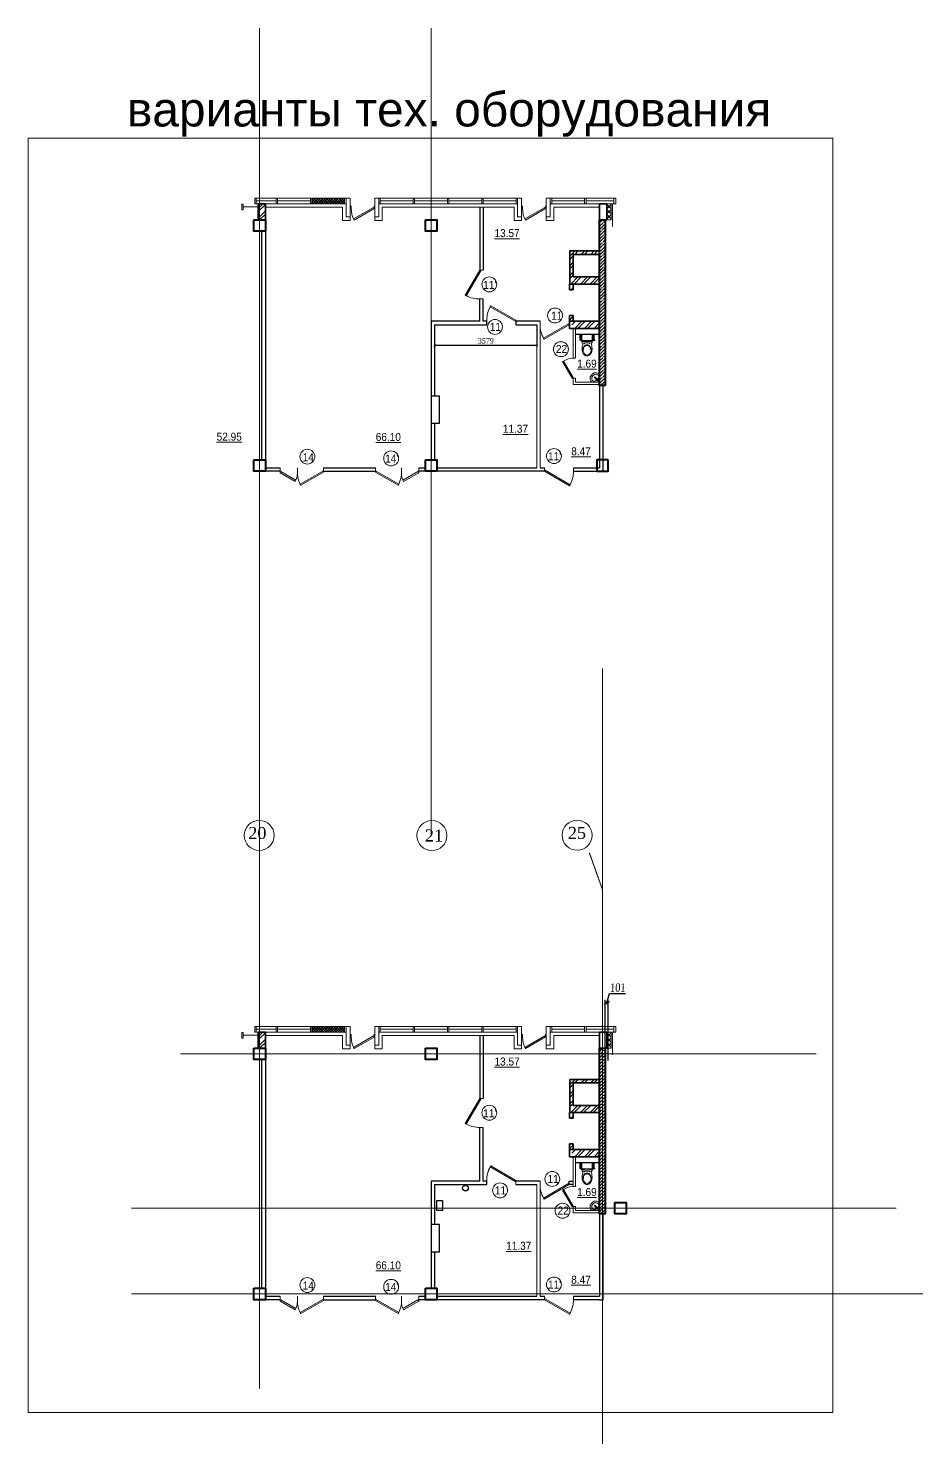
# Model space of a CAD drawing. Header units: inches. Extents: x -407541 to 6688123, y -998590 to 1205599.
# Drawn here: x 70806 to 102112, y 346251 to 395773 of the extents above; entities that cross this region are included whole.
import ezdxf

# ---------------------------------------------------------------- set-up
doc = ezdxf.new("R2010")
doc.units = ezdxf.units.IN
doc.header["$MEASUREMENT"] = 0
doc.linetypes.add('ACAD_ISO04W100', pattern=[30, 24, -3, 0, -3])
for name, color, linetype, lineweight in [('ведомость проемов', 3, 'Continuous', 9), ('ВЕНТ фасад', 230, 'Continuous', 9), ('ВИТРАЖ', 145, 'Continuous', 9), ('двери', 123, 'Continuous', 13), ('Дырки ВК', 26, 'Continuous', 30), ('КИРПИЧ', 30, 'Continuous', 35), ('МОНОЛИТ', 5, 'Continuous', 40), ('осевые о', 23, 'Continuous', 15), ('Оси', 254, 'ACAD_ISO04W100', 5), ('ОТВ ОВ', 4, 'Continuous', 13), ('ПЕРЕГОРОДКА', 7, 'Continuous', 25), ('площади', 40, 'Continuous', 9), ('санузлы', 7, 'Continuous', 15), ('Текст', 7, 'Continuous', 18), ('текст СС', 32, 'Continuous', 15), ('УТЕПЛИТЕЛЬ', 92, 'Continuous', 9), ('Штриховка', 7, 'Continuous', 9)]:
    doc.layers.add(name, color=color, linetype=linetype, lineweight=lineweight)
doc.styles.get("Standard").update_dxf_attribs({"font": 'arial.ttf'})
doc.styles.add('style1', font='arial.ttf', dxfattribs={"width": 0.9, "height": 500})
doc.styles.add('STYLE2', font='times.ttf', dxfattribs={"width": 0.8, "oblique": 3})
doc.dimstyles.new('perekritie', dxfattribs={"dimtxt": 300, "dimasz": 120, "dimexe": 100, "dimexo": 0, "dimgap": 50, "dimtad": 1, "dimdec": 0, "dimzin": 0, "dimdsep": 46, "dimtxsty": 'STYLE2', "dimblk": 'ARCHTICK', "dimcen": 0, "dimadec": 0, "dimazin": 0, "dimtfac": 1, "dimtdec": 0, "dimtmove": 1, "dimatfit": 2, "dimldrblk": 'DOT', "dimfxl": 1, "dimtolj": 1, "dimtzin": 0, "dimarcsym": 0})
doc.dimstyles.new('монолит', dxfattribs={"dimtxt": 200, "dimasz": 80, "dimexe": 50, "dimexo": 0, "dimgap": 50, "dimtad": 1, "dimdec": 0, "dimzin": 0, "dimdsep": 46, "dimtxsty": 'STYLE2', "dimblk": 'ARCHTICK', "dimcen": 0, "dimadec": 0, "dimazin": 0, "dimtfac": 1, "dimtdec": 0, "dimtmove": 1, "dimatfit": 2, "dimldrblk": 'DOT', "dimfxl": 1, "dimtolj": 1, "dimtzin": 0, "dimarcsym": 0})
pattern_1 = [(45, (-6313707.02, 1377659.17), (-168.379802, 168.379802), []), (45, (-6313594.77, 1377659.17), (-168.379802, 168.379802), [])]
pattern_2 = [(45, (-6313707.02, 1406642.74), (-168.379802, 168.379802), []), (45, (-6313594.77, 1406642.74), (-168.379802, 168.379802), [])]

# ---------------------------------------------------------------- blocks, each defined once
blk = doc.blocks.new('YN 1')
at = {"layer": 'санузлы'}
for p, q in [((-305, 83), (-325, 83)), ((-315, 73), (-315, 93)), ((-215, -83), (-215, 83)), ((-305, -83), (-325, -83)), ((-315, -73), (-315, -93)), ((0, -218), (-150, -218))]:
    blk.add_line(p, q, dxfattribs=at)
for points in [[(-300, -141), (-402, -162, -0.088113), (-574, -170, -0.124068), (-691, -118, -0.086475), (-742, -59, -0.130408), (-756, 0, -0.130408), (-742, 59, -0.086475), (-691, 118, -0.124068), (-574, 170, -0.088113), (-402, 162), (-300, 141)], [(-530, 137, -0.136377), (-429, 109, -0.205105), (-367, 28, -0.668461), (-381, 25, 0.213245), (-435, 99, 0.134007), (-530, 128)], [(-391, 5), (-386, 16, -0.801198), (-382, 17, -0.05862), (-380, 0, -0.05862), (-382, -17, -0.801198), (-386, -16), (-391, -5)], [(-202, -214, -0.32142), (-250, -148), (-250, 147, -0.300027), (-208, 212)], [(-215, 120), (-215, 147, -0.194092), (-205, 172)], [(-208, 212, -0.019656), (-202, 214)], [(-205, 172, -0.203745), (-180, 182), (-2, 182)], [(-202, 214, -0.081906), (-180, 217), (-2, 217)], [(-530, -128, 0.134007), (-435, -99, 0.213245), (-381, -25, -0.668461), (-367, -28, -0.205105), (-429, -109, -0.136377), (-530, -137)], [(-203, -174, -0.216674), (-215, -148), (-215, -120)], [(-205, -172, 0.203745), (-180, -183), (0, -183)], [(-150, -218), (-190, -218), (-180, -218, -0.081902), (-202, -214)]]:
    blk.add_lwpolyline(points, format="xyb", dxfattribs=at)
for points in [[(-719, 0, 0.221073), (-679, -87, 0.102493), (-587, -136, 0.121565), (-472, -134, 0.187395), (-375, -62, 0.126952), (-359, 0, 0.126952), (-375, 62, 0.187395), (-472, 134, 0.121565), (-587, 136, 0.102493), (-679, 87, 0.221073)], [(-250, 174), (-250, -174), (-283, -174, -0.472458), (-302, -150, 0.097656), (-302, 150, -0.472458), (-283, 174)], [(-2, 235), (0, -235, -0.421203), (-20, -255), (-182, -251, -0.384529), (-201, -232, -0.020097), (-210, 0, -0.020097), (-201, 232, -0.384529), (-182, 251), (-20, 255, -0.410694)]]:
    blk.add_lwpolyline(points, format="xyb", close=True, dxfattribs=at)
for points in [[(-250, 83), (-212, 83), (-212, 120), (-250, 120)], [(-250, -83), (-212, -83), (-212, -120), (-250, -120)]]:
    blk.add_lwpolyline(points, close=True, dxfattribs=at)
blk.add_lwpolyline([(-203, 200), (-215, 231), (-208, 278), (-188, 275), (-192, 248)], dxfattribs=at)
blk = doc.blocks.new('DVER 5(!)')
at = {"layer": 'двери'}
for points in [[(6358658, 622357), (6359237, 622690), (6359217, 622725), (6358638, 622391), (6358658, 622357)], [(6358638, 622391), (6358638, 622271)], [(6359338, 622391), (6359338, 622271)]]:
    blk.add_lwpolyline(points, dxfattribs=at)
blk.add_arc((6358702, 622342), 638, 4.4585, 33.5777, dxfattribs=at)
blk = doc.blocks.new('DVER 4(!)')
at = {"layer": 'двери'}
for points in [[(6388680, 630570), (6388560, 630570)], [(6388645, 630550), (6389150, 629675), (6389185, 629695), (6388680, 630570), (6388645, 630550)], [(6388680, 629560), (6388560, 629560)]]:
    blk.add_lwpolyline(points, dxfattribs=at)
blk.add_arc((6388706, 630470), 910, 268.3483, 299.2018, dxfattribs=at)
blk = doc.blocks.new('DVER 15')
at = {"layer": 'двери'}
for p, q in [((6417844, 630871), (6417844, 631039)), ((6417869, 630914), (6417844, 630871)), ((6418397, 630609), (6417869, 630914)), ((6418444, 630887), (6418444, 631039)), ((6418444, 630856), (6418444, 631024)), ((6418544, 630470), (6419332, 630925)), ((6419332, 630925), (6419354, 630887)), ((6419354, 630887), (6419354, 631039)), ((6417844, 630871), (6418372, 630566)), ((6418372, 630566), (6418397, 630609)), ((6418567, 630432), (6418544, 630470)), ((6419354, 630887), (6418567, 630432))]:
    blk.add_line(p, q, dxfattribs=at)
blk.add_ellipse((6417774, 630856), major_axis=(143, 655), ratio=1, start_param=4.549139, end_param=4.927011, dxfattribs=at)
at = {"layer": 'двери', "extrusion": (0, 0, -1)}
blk.add_ellipse((6419359, 630887), major_axis=(647, 647), ratio=1, start_param=3.454431, end_param=3.926991, dxfattribs=at)
blk = doc.blocks.new('*U24')
for p, q in [((0, 0), (0, 100)), ((800, 0), (800, 100))]:
    blk.add_line(p, q)
blk.add_lwpolyline([(0, 0), (693, -400), (715, -362), (22, 38)], close=True)
blk.add_arc((0, 0), 800, 330, 0)
blk = doc.blocks.new('_ARCHTICK')
at = {"color": 0, "linetype": 'ByBlock', "const_width": 0.15}
blk.add_lwpolyline([(-0.5, -0.5), (0.5, 0.5)], dxfattribs=at)
blk = doc.blocks.new('*D1086')
at = {"layer": 'Штриховка', "color": 0, "lineweight": -2, "transparency": 16777216}
for p, q in [((91054, 361676), (91152, 362004)), ((91152, 362004), (91715, 362004)), ((91003, 360089), (91003, 361776)), ((91003, 361676), (91104, 361676)), ((91104, 359659), (91104, 361776))]:
    blk.add_line(p, q, dxfattribs=at)
at = {"layer": 'Штриховка', "color": 0, "lineweight": -2, "transparency": 16777216, "xscale": 120, "yscale": 120, "zscale": 120, "rotation": 180}
blk.add_blockref('_ARCHTICK', (91003, 361676), dxfattribs=at)
at = {"layer": 'Штриховка', "color": 0, "lineweight": -2, "transparency": 16777216, "xscale": 120, "yscale": 120, "zscale": 120}
blk.add_blockref('_ARCHTICK', (91104, 361676), dxfattribs=at)
at = {"layer": 'Штриховка', "color": 0, "transparency": 16777216, "insert": (91434, 362206), "char_height": 300, "attachment_point": 5, "style": 'STYLE2'}
blk.add_mtext('\\A1;101', dxfattribs=at)
blk = doc.blocks.new('_Dot')
at = {"color": 0, "linetype": 'ByBlock', "lineweight": -2}
blk.add_line((-0.5, 0), (-1, 0), dxfattribs=at)
at = {"color": 0, "linetype": 'ByBlock', "const_width": 0.5}
blk.add_lwpolyline([(-0.25, 0, 1), (0.25, 0, 1)], format="xyb", close=True, dxfattribs=at)
blk = doc.blocks.new('RYKOMOUNIK')
at = {"layer": 'санузлы'}
for p, q in [((6433967, 631207), (6433999, 631165)), ((6434025, 631190), (6433982, 631223)), ((6433984, 631126), (6434008, 631151)), ((6434004, 631156), (6434030, 631126)), ((6434021, 631149), (6434011, 631160)), ((6434040, 631169), (6434021, 631150)), ((6434040, 631168), (6434021, 631149)), ((6434030, 631179), (6434040, 631168)), ((6434030, 631126), (6434034, 631122)), ((6434034, 631186), (6434064, 631159)), ((6434039, 631181), (6434063, 631206)), ((6434064, 631159), (6434068, 631156))]:
    blk.add_line(p, q, dxfattribs=at)
for points in [[(6433935, 631398), (6433930, 631396), (6433875, 631361), (6433829, 631314), (6433793, 631259), (6433791, 631254)], [(6433935, 631398), (6434010, 631401), (6434079, 631378), (6434118, 631341)], [(6433791, 631254), (6433789, 631179), (6433811, 631111), (6433849, 631072)], [(6433846, 631246), (6433844, 631187), (6433860, 631140), (6433883, 631115)], [(6433944, 631343), (6433888, 631301), (6433846, 631246), (6433846, 631246)], [(6433944, 631343), (6434002, 631345), (6434050, 631330), (6434074, 631307)]]:
    blk.add_lwpolyline(points, dxfattribs=at)
blk.add_circle((6433952, 631237), 17.5, dxfattribs=at)
for centre, radius, start, end in [((6433926, 631190), 85.8, 239.8208, 312.3132), ((6433976, 631214), 11.2, 52.1388, 217.861), ((6434020, 631170), 21.1, 50.1695, 219.8303), ((6434021, 631169), 21.1, 50.1695, 219.8303), ((6434020, 631169), 13.6, 44.9999, 224.9999), ((6434048, 631141), 25, 204.2855, 65.7144), ((6434048, 631141), 24, 232.8373, 36.8966), ((6434000, 631264), 85.8, 317.6867, 30.179)]:
    blk.add_arc(centre, radius, start, end, dxfattribs=at)
blk = doc.blocks.new('*D1087')
at = {"layer": 'текст СС', "color": 0, "lineweight": -2, "transparency": 16777216}
for p, q in [((85024, 385403), (85024, 384632)), ((88603, 385403), (88603, 384632)), ((85024, 384682), (88603, 384682))]:
    blk.add_line(p, q, dxfattribs=at)
at = {"layer": 'текст СС', "color": 0, "lineweight": -2, "transparency": 16777216, "xscale": 80, "yscale": 80, "zscale": 80, "rotation": 180}
blk.add_blockref('_ARCHTICK', (85024, 384682), dxfattribs=at)
at = {"layer": 'текст СС', "color": 0, "lineweight": -2, "transparency": 16777216, "xscale": 80, "yscale": 80, "zscale": 80}
blk.add_blockref('_ARCHTICK', (88603, 384682), dxfattribs=at)
at = {"layer": 'текст СС', "color": 0, "transparency": 16777216, "insert": (86813, 384834), "char_height": 200, "attachment_point": 5, "style": 'STYLE2'}
blk.add_mtext('\\A1;3579', dxfattribs=at)

msp = doc.modelspace()

# ---------------------------------------------------------------- hatches: boundary and pattern name
at = {"layer": 'ВИТРАЖ', "ltscale": 0.1}
h = msp.add_hatch(dxfattribs=at)
h.set_pattern_fill('ANSI37', color=256, scale=500, style=0)
h.set_pattern_definition([(135, (109905.29, 297948.81), (44.194174, 44.194174), []), (45, (109905.29, 297948.81), (44.194174, -44.194174), [])])
h.paths.add_polyline_path([(81878.2, 389832.5), (80728.2, 389832.5), (80728.2, 389632.5), (81878.2, 389632.5)])
h = msp.add_hatch(dxfattribs=at)
h.set_pattern_fill('ANSI37', color=256, scale=500, style=0)
h.set_pattern_definition([(135, (109905.29, 268965.23), (44.194174, 44.194174), []), (45, (109905.29, 268965.23), (44.194174, -44.194174), [])])
h.paths.add_polyline_path([(81878.2, 360849), (80728.2, 360849), (80728.2, 360649), (81878.2, 360649)])
at = {"layer": 'Штриховка'}
h = msp.add_hatch(dxfattribs=at)
h.set_pattern_fill('ANSI32', color=256, scale=25, style=0)
h.set_pattern_definition([(45, (-6764080.43, -507297.78), (-168.379802, 168.379802), []), (45, (-6763968.18, -507297.78), (-168.379802, 168.379802), [])])
h.paths.add_polyline_path([(79103.2, 389072.6), (78853.2, 389072.6), (78853.2, 389632.5), (79103.2, 389632.5)])
h = msp.add_hatch(dxfattribs=at)
h.set_pattern_fill('ANSI37', color=256, scale=1000, style=0)
h.set_pattern_definition([(45, (0, 117035.32), (-88.38835, 88.38835), []), (135, (0, 117035.32), (-88.38835, -88.38835), [])])
h.paths.add_polyline_path([(91053.3, 389632.5), (91203.3, 389632.5), (91203.3, 389072.5), (91053.4, 389072.5)])
h = msp.add_hatch(dxfattribs=at)
h.set_pattern_fill('ANSI35', color=256, scale=25, style=0)
h.set_pattern_definition([(45, (-6764080.43, -507297.78), (-112.2532015, 112.2532015), []), (45, (-6763968.18, -507297.78), (-112.2532015, 112.2532015), [198.4375, -39.6875, 0, -39.6875])])
h.paths.add_polyline_path([(90803.3, 389072.5), (91003.3, 389072.5), (91003.3, 383272.5), (90803.3, 383272.5)])
h = msp.add_hatch(dxfattribs=at)
h.set_pattern_fill('ANSI32', color=256, scale=25, style=0)
h.set_pattern_definition([(45, (-6313577.03, 1406642.82), (-168.379802, 168.379802), []), (45, (-6313464.77, 1406642.82), (-168.379802, 168.379802), [])])
h.paths.add_polyline_path([(90803.4, 387982.7), (89763.4, 387982.7), (89763.4, 386822.7), (90803.4, 386822.7), (90803.4, 387072.6), (89883.4, 387072.6), (89883.4, 387862.7), (90803.4, 387862.7)])
h = msp.add_hatch(dxfattribs=at)
h.set_pattern_fill('ANSI32', color=256, scale=25, style=0)
h.set_pattern_definition(pattern_2)
h.paths.add_polyline_path([(89753.4, 386622.6), (89873.4, 386622.6), (89873.4, 386822.6), (89753.4, 386822.6)])
h = msp.add_hatch(dxfattribs=at)
h.set_pattern_fill('ANSI32', color=256, scale=25, style=0)
h.set_pattern_definition([(45, (-6343364.72, -247679), (-168.379802, 168.379802), []), (45, (-6343252.46, -247679), (-168.379802, 168.379802), [])])
edge = h.paths.add_edge_path()
edge.add_line((89833.4, 386622.6), (89833.4, 386942.6))
h.paths.add_polyline_path([(89953.4, 385522.6), (89833.4, 385522.6), (89833.4, 385272.6), (90803.4, 385272.6), (90803.4, 385522.6)])
h = msp.add_hatch(dxfattribs=at)
h.set_pattern_fill('ANSI32', color=256, scale=25, style=0)
h.set_pattern_definition(pattern_2)
h.paths.add_polyline_path([(89753.4, 385522.6), (89873.4, 385522.6), (89873.4, 385722.6), (89753.4, 385722.6)])
h = msp.add_hatch(dxfattribs=at)
h.set_pattern_fill('ANSI32', color=256, scale=25, style=0)
h.set_pattern_definition([(45, (-6764080.43, -536281.36), (-168.379802, 168.379802), []), (45, (-6763968.18, -536281.36), (-168.379802, 168.379802), [])])
h.paths.add_polyline_path([(79103.2, 360089), (78853.2, 360089), (78853.2, 360649), (79103.2, 360649)])
h = msp.add_hatch(dxfattribs=at)
h.set_pattern_fill('ANSI37', color=256, scale=1000, style=0)
h.set_pattern_definition([(45, (0, 88051.74), (-88.38835, 88.38835), []), (135, (0, 88051.74), (-88.38835, -88.38835), [])])
h.paths.add_polyline_path([(91053.3, 360649), (91203.3, 360649), (91203.3, 360089), (91053.4, 360089)])
h = msp.add_hatch(dxfattribs=at)
h.set_pattern_fill('ANSI35', color=256, scale=25, style=0)
h.set_pattern_definition([(45, (-6764080.43, -536281.36), (-112.2532015, 112.2532015), []), (45, (-6763968.18, -536281.36), (-112.2532015, 112.2532015), [198.4375, -39.6875, 0, -39.6875])])
h.paths.add_polyline_path([(90803.3, 360089), (91003.3, 360089), (91003.3, 354289), (90803.3, 354289)])
h = msp.add_hatch(dxfattribs=at)
h.set_pattern_fill('ANSI32', color=256, scale=25, style=0)
h.set_pattern_definition([(45, (-6313577.03, 1377659.24), (-168.379802, 168.379802), []), (45, (-6313464.77, 1377659.24), (-168.379802, 168.379802), [])])
h.paths.add_polyline_path([(90803.4, 358999.1), (89763.4, 358999.1), (89763.4, 357839.1), (90803.4, 357839.1), (90803.4, 358089.1), (89883.4, 358089.1), (89883.4, 358879.1), (90803.4, 358879.1)])
h = msp.add_hatch(dxfattribs=at)
h.set_pattern_fill('ANSI32', color=256, scale=25, style=0)
h.set_pattern_definition(pattern_1)
h.paths.add_polyline_path([(89753.4, 357639), (89873.4, 357639), (89873.4, 357839), (89753.4, 357839)])
h = msp.add_hatch(dxfattribs=at)
h.set_pattern_fill('ANSI32', color=256, scale=25, style=0)
h.set_pattern_definition([(45, (-6343364.72, -276662.6), (-168.379802, 168.379802), []), (45, (-6343252.46, -276662.6), (-168.379802, 168.379802), [])])
edge = h.paths.add_edge_path()
edge.add_line((89833.4, 357639), (89833.4, 357959))
h.paths.add_polyline_path([(89953.4, 356539), (89833.4, 356539), (89833.4, 356289), (90803.4, 356289), (90803.4, 356539)])
h = msp.add_hatch(dxfattribs=at)
h.set_pattern_fill('ANSI32', color=256, scale=25, style=0)
h.set_pattern_definition(pattern_1)
h.paths.add_polyline_path([(89753.4, 356539), (89873.4, 356539), (89873.4, 356739), (89753.4, 356739)])

# ---------------------------------------------------------------- linework, layer by layer
at = {"layer": 'ведомость проемов'}
for centre in [(86944.2, 386813.8), (89242.9, 385724), (87141.7, 385325.9), (89448.8, 384545.8), (80575, 380785.9), (83507.2, 380723.8), (89206, 380805.2), (86944.2, 357830.2), (89148.4, 355513), (87320.3, 355113.8), (89505.4, 354400.9), (80575, 351802.3), (83507.2, 351740.3), (89206, 351821.6)]:
    msp.add_circle(centre, 261.1, dxfattribs=at)
at = {"layer": 'ВЕНТ фасад'}
for p, q in [((91253.3, 388840), (91253.3, 389632.5)), ((91253.3, 359856.5), (91253.3, 360649))]:
    msp.add_line(p, q, dxfattribs=at)
at = {"layer": 'ВИТРАЖ'}
for p, q in [((78733.2, 389832.5), (82073.2, 389832.5)), ((83128.2, 389832.5), (87973.1, 389832.5)), ((83258.1, 389832.5), (83374.2, 389832.5)), ((89078.2, 389832.5), (91343.2, 389832.5)), ((78733.2, 389632.5), (81878.2, 389632.5)), ((83128.2, 389732.5), (84278.2, 389732.5)), ((83128.2, 389632.5), (87928.2, 389632.5)), ((84328.2, 389732.5), (85478.2, 389732.5)), ((85528.2, 389732.5), (86678.2, 389732.5)), ((86728.2, 389732.5), (87878.2, 389732.5)), ((89078.2, 389632.5), (91343.2, 389632.5)), ((89198.2, 389512.5), (90803.3, 389512.5)), ((89813.4, 389512.5), (89198.2, 389512.5)), ((78733.2, 360849), (82073.2, 360849)), ((78733.2, 360649), (81878.2, 360649)), ((83128.2, 360849), (87973.1, 360849)), ((83128.2, 360749), (84278.2, 360749)), ((83128.2, 360649), (87928.2, 360649)), ((83258.1, 360849), (83374.2, 360849)), ((84328.2, 360749), (85478.2, 360749)), ((85528.2, 360749), (86678.2, 360749)), ((86728.2, 360749), (87878.2, 360749)), ((89078.2, 360849), (91343.2, 360849)), ((89078.2, 360649), (91343.2, 360649)), ((89198.2, 360529), (90803.3, 360529)), ((89813.4, 360529), (89198.2, 360529))]:
    msp.add_line(p, q, dxfattribs=at)
at = {"layer": 'ВИТРАЖ', "ltscale": 0.1}
for p, q in [((78853.2, 389522.5), (78328.2, 389522.5)), ((79478.2, 389732.5), (78783.2, 389732.5)), ((80678.2, 389732.5), (79528.2, 389732.5)), ((82073.2, 389172.5), (82073.2, 389052.5)), ((88073.2, 389172.5), (88073.2, 389052.5)), ((78853.2, 360539), (78328.2, 360539)), ((79478.2, 360749), (78783.2, 360749)), ((80678.2, 360749), (79528.2, 360749)), ((82073.2, 360189), (82073.2, 360069)), ((88073.2, 360189), (88073.2, 360069))]:
    msp.add_line(p, q, dxfattribs=at)
at = {"layer": 'ВИТРАЖ'}
for points in [[(78733.2, 389832.5), (78783.2, 389832.5), (78783.2, 389632.5), (78733.2, 389632.5)], [(79478.2, 389832.5), (79528.2, 389832.5), (79528.2, 389632.5), (79478.2, 389632.5)], [(80678.2, 389832.5), (80728.2, 389832.5), (80728.2, 389632.5), (80678.2, 389632.5)], [(81878.2, 389832.5), (80728.2, 389832.5), (80728.2, 389632.5), (81878.2, 389632.5)], [(81878.2, 389832.5), (81928.2, 389832.5), (81928.2, 389632.5), (81878.2, 389632.5)], [(83078.2, 389832.5), (83128.2, 389832.5), (83128.2, 389632.5), (83078.2, 389632.5)], [(84278.2, 389832.5), (84328.2, 389832.5), (84328.2, 389632.5), (84278.2, 389632.5)], [(85478.2, 389832.5), (85528.2, 389832.5), (85528.2, 389632.5), (85478.2, 389632.5)], [(86678.2, 389832.5), (86728.2, 389832.5), (86728.2, 389632.5), (86678.2, 389632.5)], [(87878.2, 389832.5), (87928.2, 389832.5), (87928.2, 389632.5), (87878.2, 389632.5)], [(89078.2, 389832.5), (89128.2, 389832.5), (89128.2, 389632.5), (89078.2, 389632.5)], [(90278.2, 389832.5), (90328.2, 389832.5), (90328.2, 389632.5), (90278.2, 389632.5)], [(91373.3, 389832.5), (91303.3, 389832.5), (91303.3, 389632.5), (91373.3, 389632.5)], [(78278.2, 389622.5), (78328.2, 389622.5), (78328.2, 389422.5), (78278.2, 389422.5)], [(78278.2, 360639), (78328.2, 360639), (78328.2, 360439), (78278.2, 360439)], [(78733.2, 360849), (78783.2, 360849), (78783.2, 360649), (78733.2, 360649)], [(79478.2, 360849), (79528.2, 360849), (79528.2, 360649), (79478.2, 360649)], [(80678.2, 360849), (80728.2, 360849), (80728.2, 360649), (80678.2, 360649)], [(81878.2, 360849), (80728.2, 360849), (80728.2, 360649), (81878.2, 360649)], [(81878.2, 360849), (81928.2, 360849), (81928.2, 360649), (81878.2, 360649)], [(83078.2, 360849), (83128.2, 360849), (83128.2, 360649), (83078.2, 360649)], [(84278.2, 360849), (84328.2, 360849), (84328.2, 360649), (84278.2, 360649)], [(85478.2, 360849), (85528.2, 360849), (85528.2, 360649), (85478.2, 360649)], [(86678.2, 360849), (86728.2, 360849), (86728.2, 360649), (86678.2, 360649)], [(87878.2, 360849), (87928.2, 360849), (87928.2, 360649), (87878.2, 360649)], [(89078.2, 360849), (89128.2, 360849), (89128.2, 360649), (89078.2, 360649)], [(90278.2, 360849), (90328.2, 360849), (90328.2, 360649), (90278.2, 360649)], [(91373.3, 360849), (91303.3, 360849), (91303.3, 360649), (91373.3, 360649)]]:
    msp.add_lwpolyline(points, close=True, dxfattribs=at)
at = {"layer": 'ВИТРАЖ', "ltscale": 0.1}
for points in [[(81928.2, 389832.5), (82073.2, 389832.5), (82073.2, 389172.5), (81928.2, 389172.5)], [(82933.2, 389832.5), (83078.2, 389832.5), (83078.2, 389172.9), (82933.2, 389172.9)], [(87928.2, 389832.5), (88073.2, 389832.5), (88073.2, 389172.5), (87928.2, 389172.5)], [(88933.2, 389832.5), (89078.2, 389832.5), (89078.2, 389172.5), (88933.2, 389172.5)], [(81928.2, 360849), (82073.2, 360849), (82073.2, 360189), (81928.2, 360189)], [(82933.2, 360849), (83078.2, 360849), (83078.2, 360189.4), (82933.2, 360189.4)], [(87928.2, 360849), (88073.2, 360849), (88073.2, 360189), (87928.2, 360189)], [(88933.2, 360849), (89078.2, 360849), (89078.2, 360189), (88933.2, 360189)]]:
    msp.add_lwpolyline(points, close=True, dxfattribs=at)
for points in [[(79103.2, 389512.1), (81808.2, 389512.1), (81808.2, 389052.5), (82073.2, 389052.5)], [(82933.2, 389172.9), (82933.2, 389052.9), (83198.2, 389052.9), (83198.2, 389512.1)], [(83198.2, 389512.1), (87808.2, 389512.1), (87808.2, 389052.5), (88073.2, 389052.5)], [(86002, 389632.5), (86638.1, 389632.5)], [(89198.2, 389512.5), (89198.2, 389052.5), (88933.2, 389052.5)], [(88933.2, 389172.5), (88933.2, 389052.5), (89198.2, 389052.5), (89198.2, 389512.5)], [(89078.2, 389632.5), (89463.3, 389632.5)], [(89128.2, 389732.5), (90278.2, 389732.5)], [(90263, 389632.5), (91319, 389632.5)], [(90263.1, 389632.5), (91319.2, 389632.5)], [(90328.2, 389732.5), (91303.3, 389732.5)], [(90902.4, 389512.5), (90903.3, 389512.5)], [(79103.2, 360528.5), (81808.2, 360528.5), (81808.2, 360069), (82073.2, 360069)], [(82933.2, 360189.4), (82933.2, 360069.4), (83198.2, 360069.4), (83198.2, 360528.5)], [(83198.2, 360528.5), (87808.2, 360528.5), (87808.2, 360069), (88073.2, 360069)], [(86002, 360649), (86638.1, 360649)], [(89198.2, 360529), (89198.2, 360069), (88933.2, 360069)], [(88933.2, 360189), (88933.2, 360069), (89198.2, 360069), (89198.2, 360529)], [(89078.2, 360649), (89463.3, 360649)], [(89128.2, 360748.9), (90278.2, 360748.9)], [(90263, 360649), (91319, 360649)], [(90263.1, 360649), (91319.2, 360649)], [(90328.2, 360748.9), (91303.3, 360748.9)], [(90902.4, 360529), (90903.3, 360529)]]:
    msp.add_lwpolyline(points, dxfattribs=at)
at = {"layer": 'Дырки ВК'}
msp.add_lwpolyline([(85103.4, 354759), (85303.4, 354759), (85303.4, 354409), (85103.4, 354409)], close=True, dxfattribs=at)
msp.add_circle((86108.1, 355194.8), 100, dxfattribs=at)
at = {"layer": 'КИРПИЧ'}
for points in [[(79103.2, 389072.6), (78853.2, 389072.6), (78853.2, 389632.5), (79103.2, 389632.5)], [(91053.3, 389632.5), (90803.3, 389632.5), (90803.3, 389072.5), (91053.4, 389072.5)], [(89883.4, 387072.6), (90803.4, 387072.6), (90803.4, 387862.7), (89883.4, 387862.7)], [(89753.4, 386622.6), (89873.4, 386622.6), (89873.4, 386822.6), (89753.4, 386822.6)], [(89753.4, 385522.6), (89873.4, 385522.6), (89873.4, 385722.6), (89753.4, 385722.6)], [(79103.2, 360089), (78853.2, 360089), (78853.2, 360649), (79103.2, 360649)], [(91053.3, 360649), (90803.3, 360649), (90803.3, 360089), (91053.4, 360089)], [(89883.4, 358089.1), (90803.4, 358089.1), (90803.4, 358879.1), (89883.4, 358879.1)], [(89753.4, 357639), (89873.4, 357639), (89873.4, 357839), (89753.4, 357839)], [(89753.4, 356539), (89873.4, 356539), (89873.4, 356739), (89753.4, 356739)]]:
    msp.add_lwpolyline(points, close=True, dxfattribs=at)
for points in [[(90803.4, 387862.7), (90803.4, 387982.7), (89763.4, 387982.7), (89763.4, 386822.7), (90803.4, 386822.7), (90803.4, 387072.6)], [(90803.4, 358879.1), (90803.4, 358999.1), (89763.4, 358999.1), (89763.4, 357839.1), (90803.4, 357839.1), (90803.4, 358089.1)]]:
    msp.add_lwpolyline(points, dxfattribs=at)
at = {"layer": 'КИРПИЧ', "ltscale": 0.1}
for points in [[(89753.4, 385522.6), (90783.4, 385522.6), (90783.4, 385272.6), (89753.4, 385272.6)], [(89753.4, 356539), (90783.4, 356539), (90783.4, 356289), (89753.4, 356289)]]:
    msp.add_lwpolyline(points, close=True, dxfattribs=at)
at = {"layer": 'МОНОЛИТ'}
for points in [[(78703.4, 389072.5), (79103.4, 389072.5), (79103.4, 388672.5), (78703.4, 388672.5)], [(84703.4, 389072.5), (85103.4, 389072.5), (85103.4, 388672.5), (84703.4, 388672.5)], [(90803.3, 389072.5), (91003.3, 389072.5), (91003.3, 383272.5), (90803.3, 383272.5)], [(78703.4, 380672.5), (79103.4, 380672.5), (79103.4, 380272.5), (78703.4, 380272.5)], [(84703.4, 380672.5), (85103.4, 380672.5), (85103.4, 380272.5), (84703.4, 380272.5)], [(91103.4, 380672.5), (90703.4, 380672.5), (90703.4, 380272.5), (91103.4, 380272.5)], [(78703.4, 360089), (79103.4, 360089), (79103.4, 359689), (78703.4, 359689)], [(84703.4, 360089), (85103.4, 360089), (85103.4, 359689), (84703.4, 359689)], [(90803.3, 360089), (91003.3, 360089), (91003.3, 354289), (90803.3, 354289)], [(91333.2, 354689), (91733.4, 354689), (91733.4, 354289), (91333.2, 354289)], [(78703.4, 351689), (79103.4, 351689), (79103.4, 351289), (78703.4, 351289)], [(84703.4, 351689), (85103.4, 351689), (85103.4, 351289), (84703.4, 351289)]]:
    msp.add_lwpolyline(points, close=True, dxfattribs=at)
at = {"layer": 'осевые о'}
for centre in [(78889.2, 367534.2), (84934.3, 367526.4), (90014.9, 367539)]:
    msp.add_circle(centre, 525, dxfattribs=at)
at = {"layer": 'Оси', "ltscale": 0.3}
for p, q in [((78903.2, 395772.5), (78903.2, 369438.3)), ((84903.2, 395772.5), (84903.2, 367502.5)), ((78903.2, 374521.1), (78903.2, 348186.9)), ((90903.2, 373374.8), (90903.2, 346251.1)), ((90445.5, 366924.9), (90903.2, 365642.6)), ((76127.9, 359889), (98389, 359889)), ((74419.6, 354489), (101181.6, 354489)), ((74419.6, 351489), (102112.4, 351489))]:
    msp.add_line(p, q, dxfattribs=at)
at = {"layer": 'ОТВ ОВ', "ltscale": 100}
for points in [[(89883.4, 387862.7), (90803.4, 387862.7), (90803.4, 387072.6), (89883.4, 387072.6)], [(89883.4, 358879.1), (90803.4, 358879.1), (90803.4, 358089), (89883.4, 358089)]]:
    msp.add_lwpolyline(points, close=True, dxfattribs=at)
at = {"layer": 'ПЕРЕГОРОДКА'}
for p, q in [((84903.5, 385522.6), (84903.3, 380672.5)), ((85023.5, 385402.6), (85023.4, 382902.8)), ((87868.2, 385522.6), (87868.2, 385402.6)), ((85023.3, 381952.8), (85023.3, 380672.5)), ((81133.5, 380392.5), (82960.8, 380392.5)), ((81133.5, 380272.5), (82960.8, 380272.5)), ((84903.5, 355437.6), (84903.3, 351689)), ((85023.5, 355317.5), (85023.4, 353919.2)), ((85023.3, 352969.2), (85023.3, 351689)), ((81133.5, 351408.9), (82960.8, 351408.9)), ((81133.5, 351288.9), (82960.8, 351288.9))]:
    msp.add_line(p, q, dxfattribs=at)
for points in [[(86608.2, 389512.1), (86608.2, 387312.6)], [(86728.2, 389512.1), (86728.2, 387312.6)], [(86608.2, 385522.6), (86608.2, 386302.6)], [(86728.2, 385522.6), (86728.2, 386302.6)], [(86608.2, 385522.6), (84913.1, 385522.6)], [(85023.5, 385402.6), (86858.2, 385402.6)], [(86728.2, 385402.6), (86858.2, 385402.6), (86858.2, 385522.6), (86728.2, 385522.6)], [(88722.7, 385522.6), (87868.2, 385522.6)], [(87868.2, 385402.6), (88602.7, 385402.6)], [(89732.7, 385402.6), (89753.4, 385402.6), (89753.4, 385522.6), (89732.7, 385522.6)], [(84903.4, 382902.8), (84903.4, 381952.8), (85203.4, 381952.8), (85203.4, 382902.8), (84903.4, 382902.8)], [(89886.5, 380272.5), (90923.3, 380272.5), (90923.3, 383272.5), (90803.3, 383272.5)], [(90803.3, 383272.5), (90803.3, 380392.5)], [(86608.2, 360528.5), (86608.2, 358329)], [(86728.2, 360528.5), (86728.2, 358329)], [(86608.2, 355437.5), (86608.2, 357319)], [(86728.2, 355437.5), (86728.2, 357319)], [(86608.2, 355437.5), (84913.1, 355437.5)], [(85023.5, 355317.5), (86858.2, 355317.5)], [(86728.2, 355317.5), (86858.2, 355317.5), (86858.2, 355437.5), (86728.2, 355437.5)], [(88722.7, 355437.5), (87868.2, 355437.5)], [(87868.2, 355317.5), (88602.7, 355317.5)], [(89883.4, 355317.5), (89732.7, 355317.5), (89732.7, 355437.5), (89883.4, 355437.5)], [(90803.3, 354289), (90803.3, 351408.9)], [(90803.3, 351289), (90923.3, 351289), (90923.3, 354289), (90803.3, 354289)], [(84903.4, 353919.2), (84903.4, 352969.2), (85203.4, 352969.2), (85203.4, 353919.2), (84903.4, 353919.2)]]:
    msp.add_lwpolyline(points, dxfattribs=at)
at = {"layer": 'ПЕРЕГОРОДКА', "ltscale": 0.1}
for points in [[(78983.2, 388672.5), (79103.4, 388672.5), (79103.4, 380672.5), (78983.2, 380672.5)], [(78983.2, 359689), (79103.4, 359689), (79103.4, 351689), (78983.2, 351689)]]:
    msp.add_lwpolyline(points, close=True, dxfattribs=at)
for points in [[(79623.5, 380272.5), (79103.4, 380272.5), (79103.4, 380392.5), (79623.5, 380392.5)], [(84470.8, 380392.3), (84703.8, 380392.3), (84703.8, 380272.3), (84470.8, 380272.3)], [(88876.6, 380272.4), (85103.8, 380272.3), (85103.8, 380392.3), (88602.7, 380392.4)], [(88722.7, 380392.4), (88876.5, 380392.4)], [(89886.5, 380392.5), (90803.4, 380392.5)], [(79623.5, 351288.9), (79103.4, 351289), (79103.4, 351409), (79623.5, 351408.9)], [(84470.8, 351408.7), (84703.8, 351408.7), (84703.8, 351288.7), (84470.8, 351288.7)], [(88876.6, 351288.9), (85103.8, 351288.7), (85103.8, 351408.7), (88602.7, 351408.7)], [(88722.7, 351408.8), (88876.5, 351408.9)], [(89886.5, 351408.9), (90803.4, 351408.9)], [(90803.4, 351288.9), (89886.5, 351288.9)]]:
    msp.add_lwpolyline(points, dxfattribs=at)
at = {"layer": 'санузлы'}
for p, q in [((88602.7, 385402.6), (88602.7, 380392.4)), ((88722.7, 385522.6), (88722.7, 380392.4)), ((89883.4, 385272.6), (89883.4, 384241)), ((89963.4, 385272.6), (89963.4, 384241)), ((90803.4, 385072.6), (89963.4, 385072.6)), ((90803.4, 385060.6), (89963.4, 385060.6)), ((89883.4, 383531), (89883.4, 383312.5)), ((89883.4, 383312.5), (90803.3, 383312.5)), ((89963.4, 383531), (89963.4, 383392.5)), ((89963.4, 383392.5), (90803.3, 383392.5)), ((89883.4, 356289), (89883.4, 355257.5)), ((89963.4, 356289), (89963.4, 355257.5)), ((90803.4, 356089), (89963.4, 356089)), ((90803.4, 356077), (89963.4, 356077)), ((87868.2, 355437.5), (87868.2, 355317.5)), ((88602.7, 355317.5), (88602.7, 351408.8)), ((88722.7, 355437.5), (88722.7, 351408.8)), ((89883.4, 354547.5), (89883.4, 354328.9)), ((89883.4, 354328.9), (90803.3, 354328.9)), ((89963.4, 354547.5), (89963.4, 354408.9)), ((89963.4, 354408.9), (90803.3, 354408.9))]:
    msp.add_line(p, q, dxfattribs=at)
at = {"layer": 'УТЕПЛИТЕЛЬ'}
for points in [[(91053.3, 389632.5), (91203.3, 389632.5), (91203.3, 389072.5), (91053.4, 389072.5)], [(91053.3, 360649), (91203.3, 360649), (91203.3, 360089), (91053.4, 360089)]]:
    msp.add_lwpolyline(points, close=True, dxfattribs=at)
at = {"layer": 'Штриховка'}
msp.add_lwpolyline([(70806.2, 391926.6), (98965.6, 391926.6), (98965.6, 347345.2), (70806.2, 347345.2)], close=True, dxfattribs=at)

# ---------------------------------------------------------------- block references
at = {"layer": 'двери', "xscale": -1}
for name, p in [('*U24', (82908.3, 389463.6)), ('*U24', (88904.2, 389464)), ('DVER 4(!)', (6475288.2, -243257.2)), ('DVER 15', (6502315, -250646.7)), ('*U24', (82908.3, 360480.1)), ('*U24', (88904.2, 360480.5)), ('DVER 4(!)', (6475288.2, -272240.8)), ('DVER 15', (6502315, -279630.3))]:
    msp.add_blockref(name, p, dxfattribs=at)
for p, rotation in [((-542702.3, -6003119.6), 270), ((719446.3, 6768952.4), 90), ((-542703.3, -6033214.9), 270), ((719446.3, 6739968.8), 90)]:
    msp.add_blockref('DVER 4(!)', p, dxfattribs=dict(at, rotation=rotation))
at = {"layer": 'двери'}
for name, p, rotation in [('DVER 4(!)', (-540837.1, 6774082.5), 270), ('DVER 5(!)', (712234.7, -5975107), 90), ('DVER 4(!)', (-540837.1, 6743997.4), 270), ('DVER 5(!)', (712234.7, -6004090.6), 90)]:
    msp.add_blockref(name, p, dxfattribs=dict(at, rotation=rotation))
for p in [(-6338220.7, -250646.7), (-6338220.7, -279630.3)]:
    msp.add_blockref('DVER 15', p, dxfattribs=at)
at = {"layer": 'санузлы', "xscale": -1}
for p, rotation in [((90362.1, 385061.1), 270.2133039387553), ((90362.1, 356077.5), 270.2133039387561)]:
    msp.add_blockref('YN 1', p, dxfattribs=dict(at, rotation=rotation))
at = {"layer": 'санузлы'}
for p in [(-6343314.8, -247679), (-6343314.8, -276662.6)]:
    msp.add_blockref('RYKOMOUNIK', p, dxfattribs=at)

# ---------------------------------------------------------------- texts
at = {"layer": 'ведомость проемов', "char_height": 280, "width": 4068.199, "attachment_point": 1, "style": 'style1'}
for s, insert in [("11'", (86728.1, 386934.4)), ('11', (89105.1, 385856.9)), ("11'", (86958.1, 385466.4)), ('22', (89274.6, 384694.4)), ('14', (80409.8, 380905)), ("14'", (83295.3, 380858.5)), ("11'", (88998.6, 380940.5)), ("11'", (86728.1, 357950.8)), ('11', (88980.7, 355657.4)), ("11'", (87136.7, 355254.3)), ('22', (89331.3, 354549.5)), ('14', (80409.8, 351921.4)), ("14'", (83295.3, 351874.9)), ("11'", (88998.6, 351956.9))]:
    msp.add_mtext(s, dxfattribs=dict(at, insert=insert))
at = {"layer": 'осевые о', "char_height": 420, "attachment_point": 1}
for s, insert, width in [('{\\fTimes New Roman|b0|i0|c204|p18;20}', (78507, 367827.6), 3787.332), ('{\\fTimes New Roman|b0|i0|c204|p18;21}', (84689.8, 367740.6), 3713.237), ('{\\fTimes New Roman|b0|i0|c204|p18;25}', (89692.4, 367830.9), 3713.237)]:
    msp.add_mtext(s, dxfattribs=dict(at, insert=insert, width=width))
at = {"layer": 'площади', "char_height": 280, "width": 1499.075, "attachment_point": 1, "style": 'style1'}
for s, insert in [('{\\L13.57}', (87123.5, 388746.4)), ('{\\L1.69}', (90015.2, 384180.2)), ('{\\L11.37}', (87416.8, 381901.5)), ('{\\L52.95}', (77399.3, 381625.1)), ('{\\L66.10}', (82967.7, 381615.9)), ('{\\L8.47}', (89810, 381112.5)), ('{\\L13.57}', (87123.5, 359762.8)), ('{\\L1.69}', (90015.2, 355196.6)), ('{\\L11.37}', (87532, 353315)), ('{\\L66.10}', (82967.7, 352632.4)), ('{\\L8.47}', (89810, 352129))]:
    msp.add_mtext(s, dxfattribs=dict(at, insert=insert))
at = {"layer": 'Текст', "insert": (74257, 393538.9), "char_height": 1200, "width": 131733.151, "attachment_point": 1}
msp.add_mtext('{\\fArial|b0|i0|c204|p34;варианты тех. оборудования}', dxfattribs=at)

# ---------------------------------------------------------------- dimensions: what is measured, and where the dimension line sits
at = {"layer": 'текст СС'}
dim = msp.add_linear_dim(base=(88602.7, 384681.5), p1=(85023.5, 385402.6), p2=(88602.7, 385402.6), dimstyle='монолит', dxfattribs=at)
dim.commit()
dim.dimension.update_dxf_attribs({"geometry": '*D1087', "text_midpoint": (86813.1, 384833.6)})
at = {"layer": 'Штриховка'}
dim = msp.add_linear_dim(base=(91104.4, 361676), p1=(91003.3, 360089), p2=(91104.4, 359659), dimstyle='perekritie', dxfattribs=at)
dim.commit()
dim.dimension.update_dxf_attribs({"geometry": '*D1086', "text_midpoint": (91202.1, 362206.2)})

doc.saveas('drawing.dxf')
